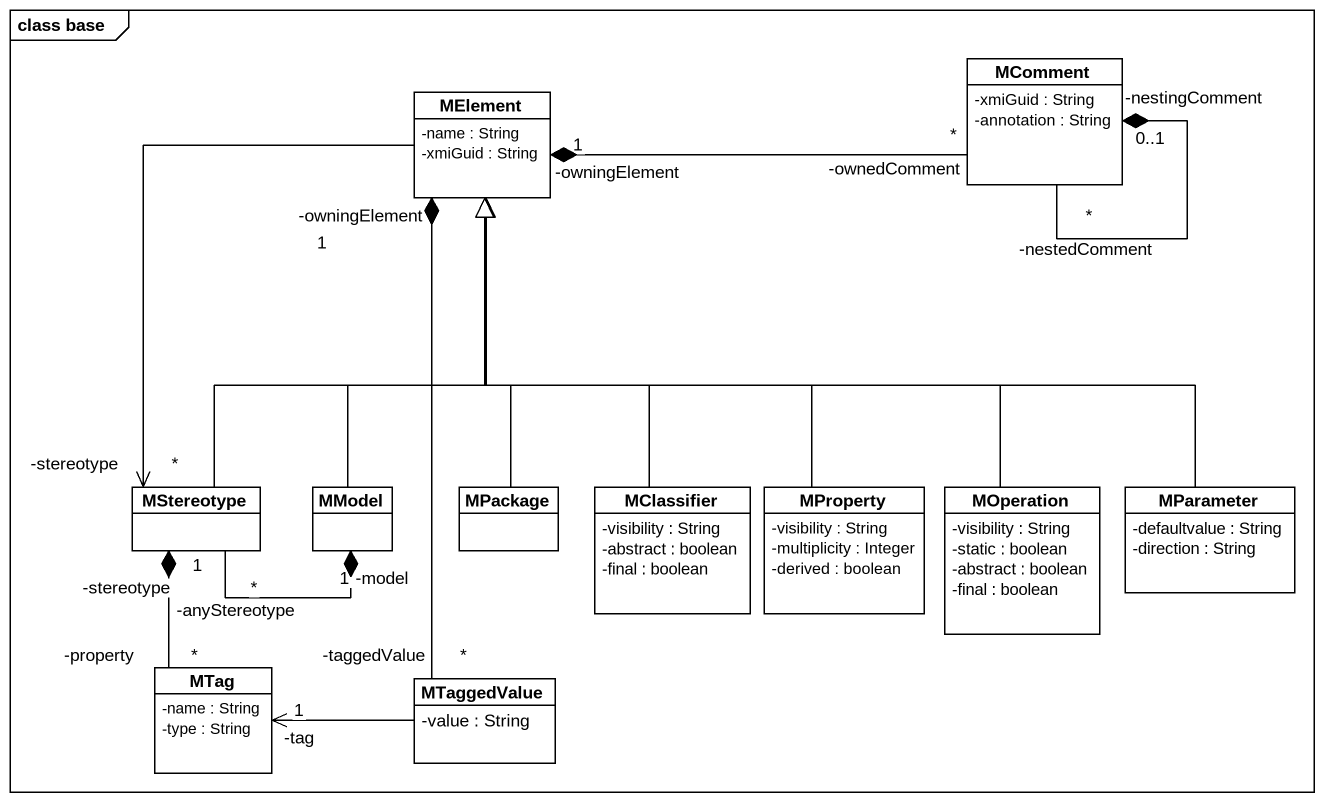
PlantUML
@startuml
mainframe class base
hide circle
hide empty members
skinparam classAttributeIconSize 0
class MElement {
  -name : String
  -xmiGuid : String
}
class MComment {
  -xmiGuid : String
  -annotation : String
}
class MStereotype
class MModel
class MPackage
class MClassifier {
  -visibility : String
  -abstract : boolean
  -final : boolean
}
class MProperty {
  -visibility : String
  -multiplicity : Integer
  -derived : boolean
}
class MOperation {
  -visibility : String
  -static : boolean
  -abstract : boolean
  -final : boolean
}
class MParameter {
  -defaultvalue : String
  -direction : String
}
class MTag {
  -name : String
  -type : String
}
class MTaggedValue {
  -value : String
}
MElement "-owningElement\n1" *-right- "-ownedComment\n*" MComment
MElement --> "-stereotype\n*" MStereotype
MElement "-owningElement\n1" *-- "-taggedValue\n*" MTaggedValue
MComment "-nestingComment\n0..1" *-- "-nestedComment\n*" MComment
MStereotype -up-|> MElement
MStereotype "-stereotype\n1" *-- "-property\n*" MTag
MModel -up-|> MElement
MModel "-model\n1" *-left- "-anyStereotype\n*" MStereotype
MPackage -up-|> MElement
MClassifier -up-|> MElement
MProperty -up-|> MElement
MOperation -up-|> MElement
MParameter -left-|> MElement
MTaggedValue -left-> "-tag\n1" MTag
@enduml
